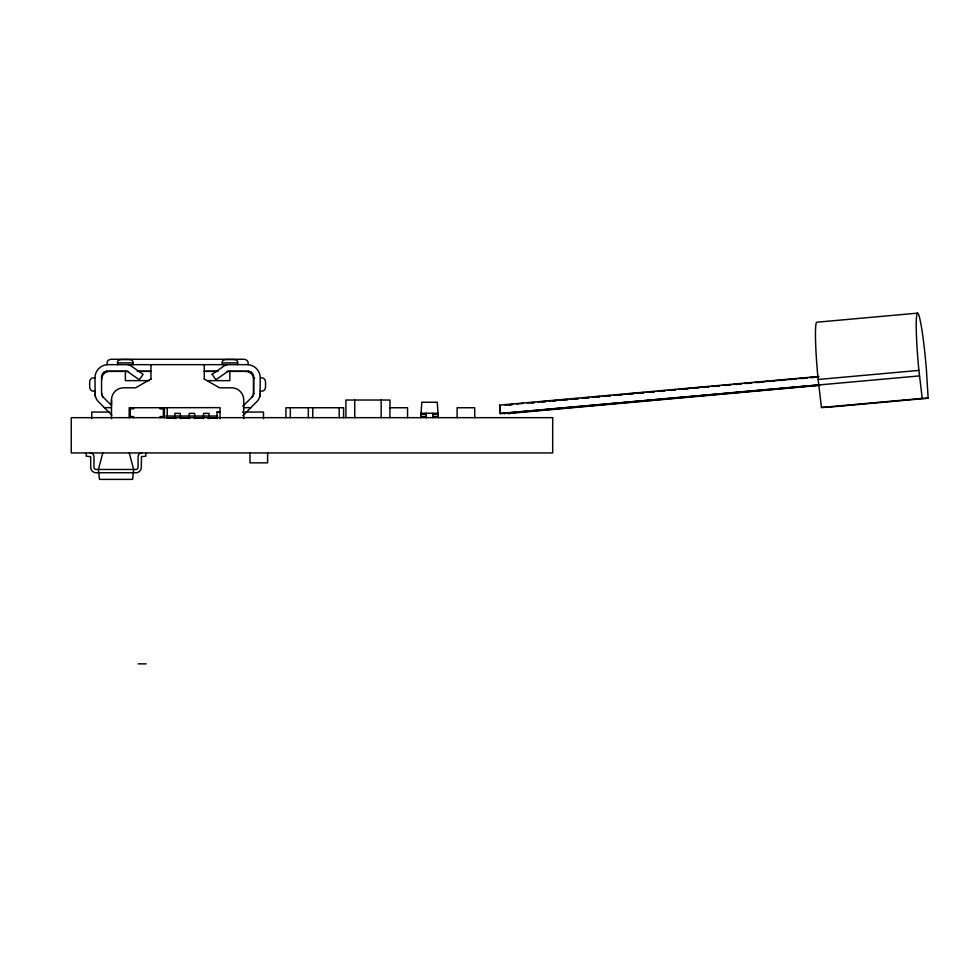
<?xml version="1.0" encoding="UTF-8"?>
<svg xmlns="http://www.w3.org/2000/svg" width="977" height="977" viewBox="0 0 977 977"><rect width="100%" height="100%" fill="white"/><g stroke="black" fill="none" stroke-linecap="round" stroke-linejoin="round"><path stroke-width="1.47" d="M103.183 397.138A5.508 5.508 0 0 1 101.571 393.243L101.571 377.891A5.606 5.606 0 0 1 107.079 371.272L107.079 371.077M150.934 378.991L135.669 387.808L123.615 387.808A12.127 12.127 0 0 0 111.488 399.923L111.488 405.443L103.183 397.138M253.605 393.951L253.654 377.891A5.606 5.606 0 0 0 248.134 371.272L248.134 371.052M260.029 395.6L260.261 377.891A13.275 13.275 0 0 0 248.134 364.665L248.134 362.711A4.409 3.444 0 0 0 243.725 359.267L111.488 359.267A4.409 3.444 0 0 0 107.079 362.711L107.079 364.665A13.275 13.275 0 0 0 94.952 377.891L95.196 395.6M420.708 417.667L421.82 402.243L437.244 402.243L438.343 417.667M102.805 452.937L98.396 469.461L99.446 479.377L132.603 479.377L133.666 469.461L129.257 452.937M259.845 396.369L259.662 396.98M139.308 379.772L143.106 374.362L130.393 365.459A4.409 4.409 0 0 0 127.865 364.665M242.76 406.249L252.029 397.138M212.131 374.35L224.82 365.459A4.409 4.409 0 0 1 227.348 364.665M103.989 372.2L107.079 371.272L126.473 371.272A2.198 2.198 0 0 1 127.743 371.675L139.296 379.76M499.638 405.15L500.395 413.54L499.638 405.15L818.995 376.463M917.537 313.141L816.772 322.215A51.109 3.798 84.9 0 0 818.14 379.479L821.462 407.47L827.385 407.299L928.15 398.213L926.44 370.173A51.109 3.798 84.9 0 0 917.537 313.141A51.109 3.798 84.9 0 0 918.905 370.393L922.227 398.396L928.15 398.213M505.17 405.028L512.754 404.344M516.54 403.953L523.367 403.391M527.153 403L533.979 402.439M537.765 402.048L546.106 401.339M548.378 401.095L556.719 400.387M558.991 400.13L567.332 399.434M570.36 399.153L577.944 398.469M581.73 398.091L589.314 397.407M592.343 397.126L599.927 396.442M602.956 396.173L610.54 395.49M613.568 395.221L621.909 394.513M624.181 394.256L643.892 392.485M646.163 392.327L654.505 391.533M657.533 391.252L665.117 390.568M668.146 390.299L675.73 389.615M678.759 389.347L709.082 386.611M711.354 386.452L719.695 385.659M722.724 385.378L731.065 384.682M733.336 384.425L741.677 383.717M743.949 383.472L752.29 382.764M754.562 382.52L796.255 378.807M798.527 378.551L806.868 377.855M809.139 377.598L817.48 376.89M508.834 405.028L511.863 404.759M531.549 402.976L534.578 402.695M542.137 402.011L545.325 401.767M552.738 401.058L555.925 400.814M563.338 400.094L567.881 399.691M573.939 399.141L578.628 398.763M584.527 398.176L589.229 397.798M596.642 397.077L599.829 396.845M607.242 396.125L610.43 395.88M617.843 395.16L622.544 394.781M628.443 394.207L633.133 393.829M639.031 393.243L643.733 392.864M649.632 392.29L654.334 391.911M660.232 391.325L664.934 390.947M670.833 390.373L675.522 389.994M682.935 389.273L687.637 388.895M693.536 388.309L698.237 387.93M704.136 387.356L708.838 386.977M714.737 386.391L719.426 386.013M725.325 385.439L730.027 385.06M735.925 384.474L740.627 384.095M746.526 383.521L751.228 383.143M757.126 382.557L763.33 382.044M769.229 381.457L773.931 381.079M779.829 380.505L784.531 380.126M790.43 379.54L796.487 378.991M801.03 378.587L807.234 378.075M811.618 377.623L817.834 377.11M818.14 379.479L918.905 370.393M500.505 413.479L819.74 384.84M500.395 413.54L919.394 375.913M819.74 385.146L503.656 413.576L504.413 413.552M819.947 385.329L508.077 413.552L509.75 413.442M821.462 407.47L922.227 398.396M117.545 362.894L132.982 362.894M222.243 362.894L237.667 362.894M107.079 364.665L248.134 364.665M137.403 371.272L150.934 371.272M204.278 371.272L217.81 371.272M251.223 372.2L248.134 371.272L228.74 371.272A2.198 2.198 0 0 0 227.482 371.675L215.929 379.76L212.119 374.362M128.378 371.382L109.4 371.382A7.718 7.718 0 0 0 101.681 379.1M137.403 371.382L150.934 371.382M204.278 371.382L217.81 371.382M226.835 371.382L245.825 371.382A7.718 7.718 0 0 1 253.544 379.1L253.544 393.194A5.508 5.508 0 0 1 251.919 397.089M94.952 377.891L93.059 377.891A4.409 3.395 -90 0 0 89.664 382.3L89.664 386.709A4.409 3.395 -90 0 0 93.059 391.105L94.952 391.105M253.654 377.891L254.618 377.891M260.261 377.891L262.154 377.891A4.409 3.395 -90 0 1 265.549 382.3L265.549 386.709A4.409 3.395 -90 0 1 262.154 391.105L260.261 391.105M149.432 380.639L125.374 380.639L125.374 371.382M207.283 380.639L229.839 380.639L229.839 371.382M104.344 407.641L111.488 407.641M243.725 407.641L250.881 407.641M389.432 407.751L407.556 407.751L407.556 417.667M220.02 411.94L217.065 411.94L217.065 418.657M109.668 412.05L91.716 412.05L91.716 418.657M217.065 412.05L220.191 412.05M242.443 412.05L243.725 412.05M245.557 412.05L263.497 412.05L263.497 418.657M420.708 413.259L438.343 413.259M420.708 414.358L426.228 414.358M432.835 414.358L438.343 414.358M166.041 416.019L217.065 416.019M420.708 416.568L426.228 416.568M432.835 416.568L438.343 416.568M166.982 418.107L176.092 418.107M180.647 418.107L189.746 418.107M194.301 418.107L203.399 418.107M207.954 418.107L217.065 418.107M138.16 663.859L146.196 663.859M204.278 378.991L219.544 387.808L231.61 387.808A12.127 12.127 0 0 1 243.725 399.923L243.725 418.657M111.805 415.115L98.506 401.803A12.127 12.127 0 0 1 94.952 393.243M95.551 396.98L95.367 396.369M474.737 417.667L474.737 407.751L457.102 407.751L457.102 417.667M432.835 413.259L432.835 417.667M426.228 413.259L426.228 417.667M389.921 417.667L389.994 400.033L345.907 400.033L345.907 417.667M381.177 400.033L381.177 417.667M354.724 400.033L354.724 417.667M343.599 417.667L343.599 407.751L285.931 407.751L285.931 417.667M339.19 407.751L339.19 417.667M312.738 407.751L312.738 417.667M308.329 407.751L308.329 417.667M290.34 407.751L290.34 417.667M267.6 452.937L267.6 462.854L249.965 462.854L249.965 452.937M237.667 364.665L237.667 361.795A4.409 2.198 0 0 0 233.259 359.597L226.652 359.597A4.409 2.198 0 0 0 222.243 361.795L222.243 364.665M220.033 418.657L220.033 407.641L129.184 407.751L129.184 417.667M209.017 418.706L209.017 413.369L203.509 413.369L203.509 418.706M204.278 364.665L204.278 379.32M194.692 418.706L194.692 413.369L189.184 413.369L189.184 418.706M180.366 418.706L180.366 413.369L174.859 413.369L174.859 418.706M167.25 407.751L167.25 417.667M164.454 407.751L164.454 417.667M160.045 407.751L160.045 408.85L163.354 408.85L163.354 416.568L160.045 416.568L160.045 417.667M150.934 364.665L150.934 379.32M145.781 452.937L145.781 456.235L141.421 456.589L141.335 467.983A5.52 5.52 0 0 1 136.585 472.734L95.477 472.734A5.52 5.52 0 0 1 90.727 467.983L90.653 456.65L86.269 456.235L86.269 452.937M133.593 407.751L133.593 408.85L130.283 408.85L130.283 416.568L133.593 416.568L133.593 417.667M132.982 364.665L132.982 361.795A4.409 2.198 0 0 0 128.573 359.597L121.954 359.597A4.409 2.198 0 0 0 117.545 361.795L117.545 364.665M111.488 399.923L111.488 418.657M103.293 397.089A5.508 5.508 0 0 1 101.681 393.194M253.654 393.243A5.508 5.508 0 0 1 252.029 397.138M260.261 393.243A12.127 12.127 0 0 1 256.707 401.803L243.407 415.115A12.127 12.127 0 0 1 242.833 415.652M141.921 452.937A3.859 3.859 0 0 0 138.075 456.796L138.075 467.262A2.198 2.198 0 0 1 135.864 469.461L96.198 469.461A2.198 2.198 0 0 1 93.987 467.262L93.987 456.796A3.859 3.859 0 0 0 90.128 452.937M552.689 417.667L71.248 417.667L71.248 452.937L552.689 452.937L552.689 417.667"/></g></svg>
